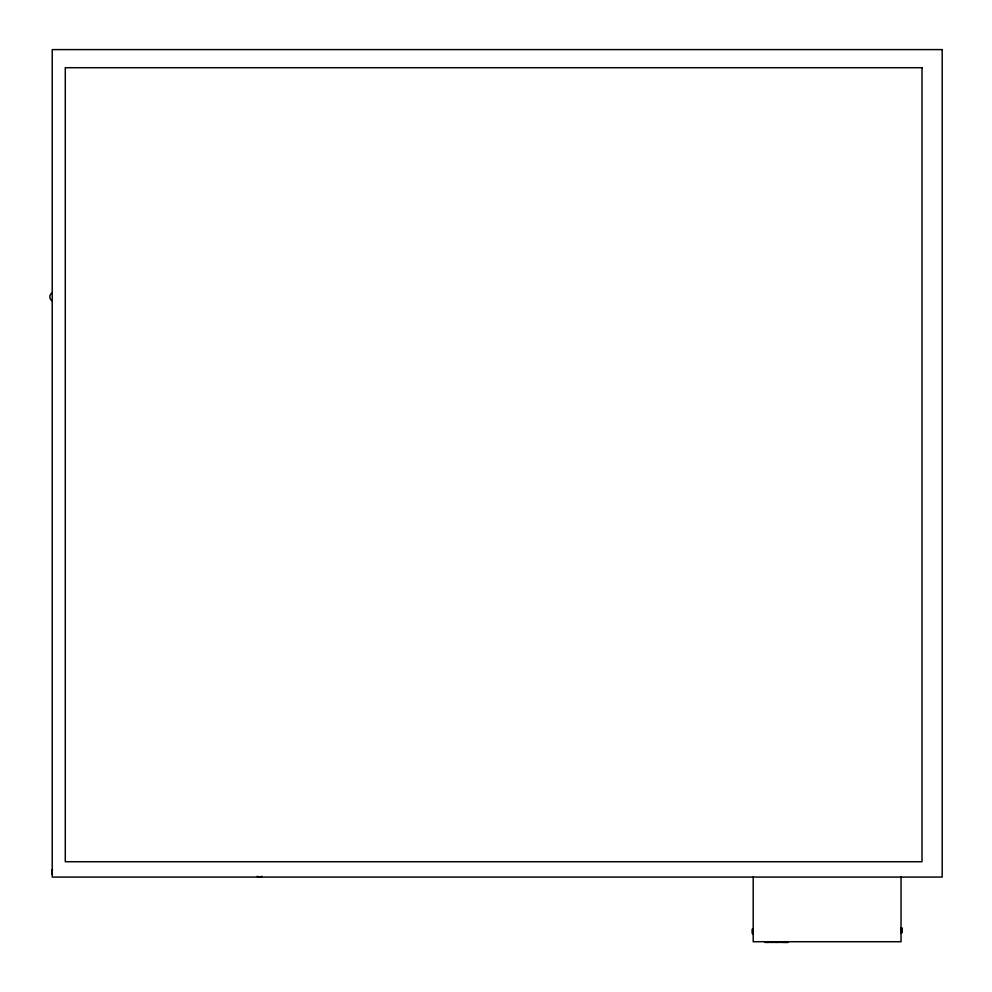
<?xml version="1.0" encoding="UTF-8"?>
<svg xmlns="http://www.w3.org/2000/svg" width="992" height="992" viewBox="0 0 992 992"><rect width="100%" height="100%" fill="white"/><g stroke="black" fill="none" stroke-linecap="round" stroke-linejoin="round"><path stroke-width="1.49" d="M901.034 927.718L901.716 927.718L901.716 932.926L901.034 932.926M901.034 928.103L901.716 928.103M901.034 928.351L901.716 928.363M901.034 928.537L901.716 928.438M753.201 928.748L752.519 928.748L752.519 933.956L753.201 933.956M901.034 928.735L901.716 928.785M901.034 928.921L901.716 928.921M901.034 929.12L901.716 929.12M752.519 929.293L753.201 929.293M752.519 929.504L753.201 929.479M901.034 929.616L901.716 929.616M752.519 929.678L753.201 929.678M901.034 929.864L901.716 929.814M752.519 929.926L753.201 929.963M901.034 930.037L901.716 930.037M753.201 930.174L752.519 930.273L753.201 930.347M901.034 930.198L901.716 930.198M901.034 930.298L901.716 930.298M752.519 930.645L753.201 930.583M901.034 930.657L901.716 930.657M752.519 930.707L753.201 930.707M752.519 931.017L753.201 931.017M901.034 931.029L901.716 931.029M752.519 931.376L753.201 931.476M901.034 931.5L901.716 931.401M752.519 931.637L753.201 931.637M752.519 931.86L753.201 931.81M752.519 932.058L753.201 932.058M901.716 931.996L901.034 932.12L901.716 932.195M752.519 932.554L753.201 932.554M901.034 932.381L901.716 932.381M752.519 932.765L753.201 932.765M752.519 933.236L753.201 933.323M752.519 933.571L753.201 933.571M901.034 877.077L901.034 941.718L753.201 941.718L753.201 877.077M788.181 941.718L788.181 942.4L779.749 942.4L779.811 941.718M787.412 941.718L787.412 942.4M786.916 941.718L786.916 942.4M786.718 941.718L786.718 942.4M786.346 941.718L786.346 942.4M785.875 941.718L785.875 942.4M785.453 941.718L785.453 942.4M785.032 941.718L785.032 942.4M784.833 941.718L784.833 942.4M784.337 941.718L784.337 942.4M783.606 941.718L783.606 942.4M783.246 941.718L783.246 942.4M778.918 941.718L778.918 942.4L775.025 942.4L775.025 941.718M778.249 941.718L778.249 942.4M778.112 941.718L778.112 942.4M776.054 941.718L776.054 942.4M775.694 941.718L775.694 942.4M774.231 941.718L774.231 942.4L770.821 942.4L770.821 941.718M774.045 941.718L774.045 942.4M771.54 941.718L771.54 942.4M769.718 941.718L769.718 942.4L765.043 942.4L765.043 941.718M768.986 941.718L768.986 942.4M768.713 941.718L768.713 942.4M767.572 941.718L767.572 942.4M767.399 941.718L767.399 942.4M767.126 941.718L767.126 942.4M766.035 941.718L766.035 942.4M765.725 941.718L765.725 942.4M262.099 876.296A4.811 4.811 0 0 1 257.288 876.296M52.216 301.022A4.811 4.811 0 0 1 52.216 292.69M52.452 869.674L51.807 872.08L52.452 874.485A4.811 4.811 0 0 1 52.452 869.674M942.189 49.6L52.216 49.6L52.216 877.077L942.189 877.077L942.189 49.6M922.014 67.704L65.286 67.704L65.286 861.726L922.014 861.726L922.014 67.704M901.716 931.711L901.034 931.699L901.716 931.761M753.201 932.889L752.519 932.889L753.201 932.988"/></g></svg>
